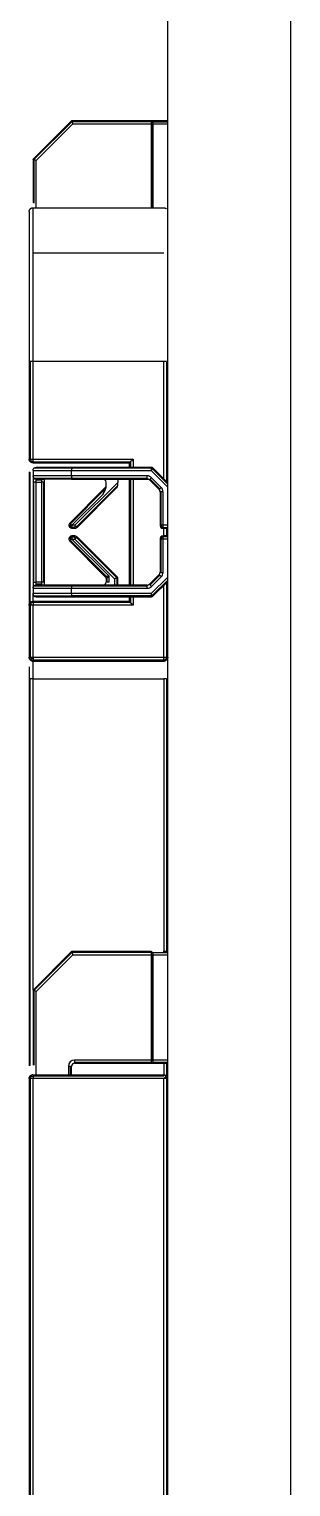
# Model space of a CAD drawing. Header units: millimetres. Extents: x 172 to 597, y 625 to 806.
# Drawn here: x 593.8 to 597.2, y 743.78 to 762.72 of the extents above; entities that cross this region are included whole.
import ezdxf

# ---------------------------------------------------------------- set-up
doc = ezdxf.new("R2010")
doc.units = ezdxf.units.MM

msp = doc.modelspace()

# ---------------------------------------------------------------- linework, layer by layer
at = {"color": 7, "linetype": 'Continuous', "lineweight": 25}
for p, q in [((595.598, 688.47), (595.598, 804.533)), ((597.198, 688.47), (597.198, 804.533)), ((594.348, 761.53), (593.848, 761.03)), ((593.86, 761.025), (594.353, 761.518)), ((593.888, 761.013), (594.364, 761.49)), ((595.381, 761.53), (594.348, 761.53)), ((595.381, 761.518), (594.353, 761.518)), ((594.364, 761.49), (595.381, 761.49)), ((595.381, 761.53), (595.381, 761.518)), ((595.598, 761.53), (595.381, 761.53)), ((595.381, 761.518), (595.381, 761.49)), ((593.848, 761.03), (593.848, 760.466)), ((593.848, 760.401), (595.548, 760.401)), ((593.848, 759.815), (595.548, 759.815)), ((593.798, 758.401), (593.798, 757.136)), ((593.813, 758.401), (593.813, 757.136)), ((593.848, 757.136), (593.848, 758.401)), ((595.548, 758.401), (593.848, 758.401)), ((593.848, 757.136), (595.148, 757.136)), ((593.798, 756.971), (593.798, 755.237)), ((593.848, 757.101), (595.113, 757.101)), ((593.848, 757.086), (595.098, 757.086)), ((595.098, 757.086), (593.848, 757.086)), ((593.848, 756.987), (593.848, 756.917)), ((593.848, 756.987), (594.348, 756.987)), ((594.353, 757.015), (593.86, 757.015)), ((594.364, 757.027), (593.888, 757.027)), ((594.348, 756.917), (594.348, 756.987)), ((594.348, 756.987), (595.381, 756.987)), ((595.381, 757.015), (594.353, 757.015)), ((595.381, 757.027), (594.364, 757.027)), ((595.098, 757.086), (595.098, 757.027)), ((595.381, 757.027), (595.381, 757.015)), ((595.381, 757.015), (595.381, 756.987)), ((595.598, 756.827), (595.41, 757.015)), ((594.348, 756.917), (593.848, 756.917)), ((593.848, 756.917), (593.848, 756.916)), ((593.848, 756.916), (593.848, 756.836)), ((593.848, 756.836), (593.848, 755.536)), ((593.86, 756.888), (594.353, 756.888)), ((593.86, 756.888), (593.86, 756.888)), ((593.86, 755.536), (593.86, 756.836)), ((593.888, 756.877), (594.364, 756.877)), ((593.888, 756.876), (593.888, 756.877)), ((593.958, 756.876), (593.888, 756.876)), ((593.888, 756.865), (593.888, 756.876)), ((593.888, 756.865), (593.958, 756.865)), ((593.888, 756.836), (593.888, 756.865)), ((593.888, 756.836), (593.958, 756.836)), ((593.888, 755.536), (593.888, 756.836)), ((593.958, 756.876), (593.958, 756.865)), ((593.958, 756.865), (593.958, 756.836)), ((593.958, 756.836), (593.958, 755.536)), ((593.986, 756.836), (593.986, 755.536)), ((594.758, 756.876), (593.998, 756.876)), ((593.998, 756.836), (593.998, 756.876)), ((593.998, 755.536), (593.998, 756.836)), ((594.786, 756.764), (594.326, 756.304)), ((595.331, 756.917), (594.348, 756.917)), ((594.348, 756.876), (595.346, 756.876)), ((594.348, 756.876), (594.348, 756.876)), ((594.758, 756.876), (594.348, 756.876)), ((594.353, 756.888), (595.331, 756.888)), ((594.364, 756.877), (595.331, 756.877)), ((594.948, 756.833), (594.391, 756.276)), ((594.948, 756.793), (594.411, 756.256)), ((594.42, 756.248), (594.936, 756.764)), ((594.936, 756.764), (594.42, 756.247)), ((594.758, 756.876), (594.758, 756.876)), ((594.786, 756.864), (594.786, 756.864)), ((594.798, 756.777), (594.798, 756.836)), ((594.936, 756.764), (594.936, 756.764)), ((594.945, 756.777), (594.945, 756.777)), ((594.948, 756.876), (594.948, 756.833)), ((595.098, 756.876), (595.098, 755.497)), ((595.331, 756.888), (595.331, 756.917)), ((595.331, 756.877), (595.331, 756.888)), ((595.331, 756.877), (595.331, 756.876)), ((595.347, 756.874), (595.347, 756.873)), ((595.36, 756.865), (595.486, 756.738)), ((595.486, 756.738), (595.36, 756.865)), ((595.36, 756.865), (595.36, 756.865)), ((595.368, 756.873), (595.494, 756.747)), ((595.514, 756.767), (595.388, 756.893)), ((595.494, 756.747), (595.486, 756.738)), ((594.334, 756.296), (594.778, 756.739)), ((594.354, 756.276), (594.758, 756.679)), ((595.486, 756.738), (595.495, 756.725)), ((595.486, 756.738), (595.486, 756.738)), ((595.495, 756.725), (595.495, 756.725)), ((595.498, 756.71), (595.498, 756.277)), ((595.51, 756.71), (595.51, 756.277)), ((595.538, 756.277), (595.538, 756.71)), ((594.317, 756.261), (594.317, 756.26)), ((594.337, 756.293), (594.334, 756.296)), ((594.391, 756.276), (594.354, 756.276)), ((594.354, 756.276), (594.354, 756.265)), ((594.354, 756.265), (594.354, 756.248)), ((594.391, 756.248), (594.354, 756.248)), ((594.354, 756.248), (594.354, 756.236)), ((594.354, 756.236), (594.391, 756.236)), ((594.354, 756.236), (594.354, 756.236)), ((594.391, 756.236), (594.354, 756.236)), ((594.391, 756.276), (594.391, 756.248)), ((594.391, 756.248), (594.391, 756.236)), ((594.391, 756.236), (594.391, 756.236)), ((594.407, 756.239), (594.407, 756.239)), ((594.42, 756.248), (594.411, 756.256)), ((594.42, 756.247), (594.42, 756.248)), ((595.498, 756.277), (595.498, 756.276)), ((595.51, 756.248), (595.51, 756.248)), ((595.538, 756.259), (595.538, 756.277)), ((595.538, 756.248), (595.538, 756.259)), ((595.538, 756.237), (595.538, 756.248)), ((595.538, 756.236), (595.538, 756.237)), ((595.598, 756.236), (595.538, 756.236)), ((594.334, 756.076), (594.326, 756.068)), ((594.326, 756.068), (594.786, 755.608)), ((594.326, 756.067), (594.326, 756.068)), ((594.786, 755.607), (594.326, 756.067)), ((594.334, 756.076), (594.337, 756.079)), ((594.801, 755.609), (594.334, 756.076)), ((594.354, 756.136), (594.354, 756.124)), ((594.391, 756.136), (594.354, 756.136)), ((594.354, 756.124), (594.354, 756.107)), ((594.354, 756.124), (594.391, 756.124)), ((594.354, 756.107), (594.354, 756.096)), ((594.838, 755.613), (594.354, 756.096)), ((594.354, 756.096), (594.391, 756.096)), ((594.391, 756.136), (594.391, 756.124)), ((594.391, 756.124), (594.391, 756.096)), ((594.391, 756.096), (594.908, 755.579)), ((594.411, 756.116), (594.936, 755.591)), ((594.948, 755.596), (594.42, 756.124)), ((595.498, 756.097), (595.498, 755.663)), ((595.51, 756.097), (595.51, 755.663)), ((595.538, 756.125), (595.538, 756.137)), ((595.598, 756.137), (595.538, 756.137)), ((595.538, 756.115), (595.538, 756.125)), ((595.538, 756.097), (595.538, 756.115)), ((595.538, 755.663), (595.538, 756.097)), ((594.838, 755.536), (594.838, 755.613)), ((595.486, 755.635), (595.36, 755.508)), ((595.494, 755.627), (595.368, 755.5)), ((593.848, 755.536), (593.848, 755.457)), ((593.848, 755.457), (593.848, 755.387)), ((593.848, 755.457), (594.348, 755.457)), ((594.353, 755.485), (593.86, 755.485)), ((593.888, 755.508), (593.888, 755.536)), ((593.958, 755.536), (593.888, 755.536)), ((593.958, 755.508), (593.888, 755.508)), ((594.364, 755.497), (593.888, 755.497)), ((593.958, 755.536), (593.958, 755.508)), ((593.998, 755.496), (593.998, 755.536)), ((594.348, 755.387), (594.348, 755.457)), ((594.348, 755.457), (595.331, 755.457)), ((595.331, 755.485), (594.353, 755.485)), ((595.331, 755.497), (594.364, 755.497)), ((594.786, 755.608), (594.795, 755.595)), ((594.786, 755.608), (594.786, 755.607)), ((594.795, 755.595), (594.798, 755.579)), ((594.795, 755.595), (594.795, 755.594)), ((594.798, 755.579), (594.798, 755.536)), ((594.81, 755.536), (594.81, 755.589)), ((594.948, 755.497), (594.948, 755.596)), ((595.331, 755.485), (595.331, 755.497)), ((595.331, 755.457), (595.331, 755.485)), ((595.368, 755.5), (595.36, 755.508)), ((595.388, 755.48), (595.514, 755.607)), ((595.41, 755.358), (595.598, 755.547)), ((595.598, 755.546), (595.41, 755.358)), ((593.798, 755.236), (593.798, 754.561)), ((593.813, 755.236), (593.813, 754.561)), ((594.348, 755.387), (593.848, 755.387)), ((593.848, 755.387), (593.848, 755.386)), ((595.098, 755.286), (593.848, 755.286)), ((595.113, 755.272), (593.848, 755.272)), ((595.148, 755.236), (593.848, 755.236)), ((593.848, 754.561), (593.848, 755.236)), ((593.86, 755.358), (594.353, 755.358)), ((593.86, 755.358), (593.86, 755.357)), ((593.888, 755.347), (594.364, 755.347)), ((593.888, 755.346), (593.888, 755.347)), ((594.948, 755.346), (593.888, 755.346)), ((594.308, 755.346), (594.308, 755.346)), ((594.908, 755.346), (594.308, 755.346)), ((594.31, 755.346), (594.308, 755.346)), ((595.381, 755.387), (594.348, 755.387)), ((595.381, 755.358), (594.353, 755.358)), ((594.364, 755.347), (595.381, 755.347)), ((595.381, 755.346), (594.388, 755.346)), ((594.948, 755.346), (594.948, 755.346)), ((594.948, 755.346), (594.948, 755.346)), ((595.098, 755.346), (595.098, 755.286)), ((595.381, 755.387), (595.381, 755.358)), ((595.381, 755.358), (595.381, 755.347)), ((595.381, 755.347), (595.381, 755.346)), ((595.397, 755.349), (595.397, 755.35)), ((595.41, 755.358), (595.401, 755.367)), ((595.41, 755.358), (595.41, 755.358)), ((593.798, 754.561), (593.798, 754.561)), ((593.813, 754.526), (593.813, 754.525)), ((593.848, 754.561), (595.548, 754.561)), ((593.848, 754.526), (595.548, 754.526)), ((595.548, 754.511), (593.848, 754.511)), ((593.848, 754.511), (593.848, 754.511)), ((593.848, 754.511), (595.548, 754.511)), ((595.548, 754.511), (595.548, 754.511)), ((595.583, 754.526), (595.583, 754.525)), ((593.798, 754.435), (593.798, 754.28)), ((593.798, 754.28), (593.798, 749.251)), ((593.848, 754.28), (595.548, 754.28)), ((594.348, 750.736), (593.848, 750.236)), ((593.86, 750.231), (594.353, 750.724)), ((593.888, 750.22), (594.364, 750.696)), ((595.381, 750.736), (594.348, 750.736)), ((595.381, 750.724), (594.353, 750.724)), ((594.364, 750.696), (595.381, 750.696)), ((595.381, 750.736), (595.381, 750.724)), ((595.381, 750.724), (595.381, 750.696)), ((595.381, 750.696), (595.381, 749.326)), ((595.397, 749.326), (595.397, 750.696)), ((595.401, 750.724), (595.598, 750.724)), ((595.41, 749.326), (595.41, 750.696)), ((595.598, 750.736), (595.538, 750.736)), ((593.848, 750.236), (593.848, 749.262)), ((594.348, 749.136), (594.348, 749.246)), ((594.36, 749.274), (594.36, 749.274)), ((594.36, 749.274), (594.36, 749.274)), ((595.381, 749.326), (594.388, 749.326)), ((594.388, 749.326), (594.388, 749.298)), ((594.388, 749.298), (594.388, 749.286)), ((594.388, 749.298), (595.381, 749.298)), ((594.388, 749.286), (595.381, 749.286)), ((594.388, 749.286), (594.388, 749.286)), ((595.251, 749.286), (594.388, 749.286)), ((594.388, 749.286), (594.388, 749.286)), ((594.388, 749.286), (595.364, 749.286)), ((595.381, 749.286), (594.388, 749.286)), ((595.497, 749.286), (595.349, 749.286)), ((595.364, 749.286), (595.538, 749.286)), ((595.381, 749.326), (595.381, 749.298)), ((595.381, 749.298), (595.381, 749.286)), ((595.538, 749.286), (595.538, 749.286)), ((595.598, 749.286), (595.538, 749.286)), ((595.538, 749.286), (595.538, 749.286)), ((593.798, 749.086), (593.798, 741.426)), ((593.848, 749.136), (595.548, 749.136)), ((593.848, 749.122), (595.548, 749.122)), ((595.548, 749.086), (593.848, 749.086))]:
    msp.add_line(p, q, dxfattribs=at)
at = {"color": 8, "linetype": 'Continuous', "lineweight": 25}
for p, q in [((595.381, 761.49), (595.381, 760.401)), ((595.397, 760.401), (595.397, 761.49)), ((595.401, 761.518), (595.598, 761.518)), ((595.41, 760.401), (595.41, 761.49)), ((595.41, 761.49), (595.598, 761.49)), ((593.86, 761.025), (593.86, 760.46)), ((593.888, 760.401), (593.888, 761.013)), ((595.548, 756.877), (595.548, 758.401)), ((595.583, 758.401), (595.583, 756.841)), ((595.148, 757.136), (595.148, 757.027)), ((593.813, 755.272), (593.813, 756.966)), ((595.113, 757.101), (595.113, 757.027)), ((595.381, 756.987), (595.598, 756.77)), ((595.598, 756.81), (595.401, 757.007)), ((595.113, 756.876), (595.113, 755.497)), ((595.148, 756.876), (595.148, 755.497)), ((595.598, 756.277), (595.538, 756.277)), ((595.538, 756.248), (595.598, 756.248)), ((595.538, 756.237), (595.598, 756.237)), ((595.548, 756.137), (595.548, 756.236)), ((595.583, 756.236), (595.583, 756.137)), ((595.598, 756.125), (595.538, 756.125)), ((595.538, 756.097), (595.598, 756.097)), ((593.888, 755.497), (593.888, 755.508)), ((593.958, 755.508), (593.958, 755.497)), ((594.908, 755.579), (594.908, 755.497)), ((594.936, 755.591), (594.936, 755.497)), ((595.598, 755.603), (595.381, 755.387)), ((595.401, 755.367), (595.598, 755.563)), ((595.548, 754.561), (595.548, 755.496)), ((595.583, 755.532), (595.583, 754.561)), ((593.848, 755.286), (593.848, 755.385)), ((594.908, 755.346), (594.908, 755.346)), ((594.936, 755.346), (594.936, 755.346)), ((595.113, 755.346), (595.113, 755.272)), ((595.148, 755.346), (595.148, 755.236)), ((593.848, 754.28), (593.848, 754.602)), ((593.813, 749.257), (593.813, 754.28)), ((593.848, 750.237), (593.848, 754.28)), ((595.548, 754.28), (595.548, 750.736)), ((595.583, 754.28), (595.583, 750.736)), ((595.41, 750.696), (595.598, 750.696)), ((593.86, 750.231), (593.86, 749.261)), ((593.888, 749.136), (593.888, 750.22)), ((594.308, 749.246), (594.308, 749.136)), ((594.336, 749.136), (594.336, 749.246)), ((594.388, 749.286), (594.388, 749.286)), ((595.381, 749.286), (595.598, 749.286)), ((595.598, 749.286), (595.381, 749.286)), ((595.401, 749.298), (595.598, 749.298)), ((595.598, 749.326), (595.41, 749.326)), ((595.538, 749.286), (595.598, 749.286)), ((595.548, 749.286), (595.548, 749.136)), ((595.583, 749.286), (595.583, 749.122)), ((593.813, 749.086), (593.813, 741.426)), ((593.848, 741.98), (593.848, 749.086)), ((595.548, 742.479), (595.548, 749.086)), ((595.583, 749.086), (595.583, 742.479))]:
    msp.add_line(p, q, dxfattribs=at)
at = {"color": 7, "linetype": 'Continuous', "lineweight": 25, "flags": 128}
for points in [[(595.381, 761.49), (595.383, 761.49), (595.385, 761.49), (595.387, 761.49), (595.389, 761.49), (595.391, 761.49), (595.393, 761.49), (595.395, 761.49), (595.397, 761.49)], [(595.397, 761.49), (595.398, 761.49), (595.4, 761.49), (595.402, 761.49), (595.404, 761.49), (595.405, 761.49), (595.407, 761.49), (595.408, 761.49), (595.41, 761.49)], [(595.381, 756.987), (595.384, 756.989), (595.387, 756.992), (595.39, 756.995), (595.392, 756.997), (595.395, 757), (595.397, 757.002), (595.399, 757.005), (595.401, 757.007)], [(595.401, 757.007), (595.403, 757.008), (595.405, 757.01), (595.406, 757.012), (595.407, 757.013), (595.408, 757.014), (595.409, 757.014), (595.409, 757.015), (595.41, 757.015)], [(593.888, 756.836), (593.884, 756.836), (593.88, 756.836), (593.876, 756.836), (593.873, 756.836), (593.869, 756.836), (593.866, 756.836), (593.862, 756.836), (593.86, 756.836)], [(593.986, 756.836), (593.983, 756.836), (593.98, 756.836), (593.977, 756.836), (593.973, 756.836), (593.969, 756.836), (593.966, 756.836), (593.962, 756.836), (593.958, 756.836)], [(595.368, 756.873), (595.366, 756.871), (595.364, 756.87), (595.363, 756.868), (595.362, 756.867), (595.361, 756.866), (595.36, 756.865), (595.36, 756.865), (595.36, 756.865)], [(595.388, 756.893), (595.385, 756.89), (595.382, 756.888), (595.38, 756.885), (595.377, 756.882), (595.375, 756.88), (595.372, 756.877), (595.37, 756.875), (595.368, 756.873)], [(595.494, 756.747), (595.496, 756.749), (595.499, 756.751), (595.501, 756.753), (595.504, 756.756), (595.506, 756.758), (595.509, 756.761), (595.512, 756.764), (595.514, 756.767)], [(595.538, 756.71), (595.534, 756.71), (595.53, 756.71), (595.526, 756.71), (595.523, 756.71), (595.519, 756.71), (595.516, 756.71), (595.512, 756.71), (595.51, 756.71)], [(594.332, 756.267), (594.328, 756.268), (594.325, 756.269), (594.322, 756.27), (594.319, 756.271), (594.317, 756.272), (594.316, 756.273), (594.315, 756.275), (594.314, 756.276)], [(594.334, 756.296), (594.333, 756.298), (594.331, 756.3), (594.329, 756.301), (594.328, 756.302), (594.327, 756.303), (594.327, 756.304), (594.326, 756.304), (594.326, 756.304)], [(594.354, 756.276), (594.352, 756.278), (594.35, 756.281), (594.348, 756.283), (594.345, 756.285), (594.343, 756.287), (594.341, 756.289), (594.339, 756.291), (594.337, 756.293)], [(594.411, 756.256), (594.409, 756.258), (594.407, 756.26), (594.405, 756.263), (594.402, 756.265), (594.4, 756.268), (594.397, 756.271), (594.394, 756.273), (594.391, 756.276)], [(595.538, 756.277), (595.534, 756.277), (595.53, 756.277), (595.526, 756.277), (595.523, 756.277), (595.519, 756.277), (595.516, 756.277), (595.512, 756.277), (595.51, 756.277)], [(594.332, 756.105), (594.328, 756.105), (594.325, 756.104), (594.322, 756.102), (594.319, 756.101), (594.317, 756.1), (594.316, 756.099), (594.315, 756.097), (594.314, 756.096)], [(594.337, 756.079), (594.339, 756.081), (594.341, 756.083), (594.343, 756.085), (594.345, 756.087), (594.348, 756.089), (594.35, 756.091), (594.352, 756.094), (594.354, 756.096)], [(594.391, 756.096), (594.394, 756.099), (594.397, 756.102), (594.4, 756.104), (594.402, 756.107), (594.405, 756.109), (594.407, 756.112), (594.409, 756.114), (594.411, 756.116)], [(594.411, 756.116), (594.413, 756.118), (594.415, 756.12), (594.416, 756.121), (594.417, 756.122), (594.418, 756.123), (594.419, 756.124), (594.419, 756.124), (594.42, 756.124)], [(595.51, 756.097), (595.512, 756.097), (595.516, 756.097), (595.519, 756.097), (595.523, 756.097), (595.526, 756.097), (595.53, 756.097), (595.534, 756.097), (595.538, 756.097)], [(595.494, 755.627), (595.493, 755.628), (595.491, 755.63), (595.489, 755.632), (595.488, 755.633), (595.487, 755.634), (595.487, 755.634), (595.486, 755.635), (595.486, 755.635)], [(595.514, 755.607), (595.512, 755.609), (595.509, 755.612), (595.506, 755.615), (595.504, 755.617), (595.501, 755.62), (595.499, 755.622), (595.496, 755.625), (595.494, 755.627)], [(595.51, 755.663), (595.512, 755.663), (595.516, 755.663), (595.519, 755.663), (595.523, 755.663), (595.526, 755.663), (595.53, 755.663), (595.534, 755.663), (595.538, 755.663)], [(593.86, 755.536), (593.862, 755.536), (593.866, 755.536), (593.869, 755.536), (593.873, 755.536), (593.876, 755.536), (593.88, 755.536), (593.884, 755.536), (593.888, 755.536)], [(593.986, 755.536), (593.983, 755.536), (593.98, 755.536), (593.977, 755.536), (593.973, 755.536), (593.969, 755.536), (593.966, 755.536), (593.962, 755.536), (593.958, 755.536)], [(594.838, 755.536), (594.834, 755.536), (594.83, 755.536), (594.826, 755.536), (594.823, 755.536), (594.819, 755.536), (594.816, 755.536), (594.812, 755.536), (594.81, 755.536)], [(595.368, 755.5), (595.37, 755.498), (595.372, 755.496), (595.375, 755.493), (595.377, 755.491), (595.38, 755.488), (595.382, 755.486), (595.385, 755.483), (595.388, 755.48)], [(594.388, 755.346), (594.372, 755.346), (594.357, 755.346), (594.343, 755.346), (594.331, 755.346), (594.321, 755.346), (594.314, 755.346), (594.309, 755.346), (594.308, 755.346)], [(594.908, 755.346), (594.912, 755.346), (594.916, 755.346), (594.919, 755.346), (594.923, 755.346), (594.927, 755.346), (594.93, 755.346), (594.933, 755.346), (594.936, 755.346)], [(595.401, 755.367), (595.399, 755.369), (595.397, 755.371), (595.395, 755.373), (595.392, 755.376), (595.39, 755.378), (595.387, 755.381), (595.384, 755.384), (595.381, 755.387)], [(593.848, 754.561), (593.844, 754.557), (593.839, 754.553), (593.835, 754.549), (593.832, 754.545), (593.828, 754.541), (593.825, 754.538), (593.822, 754.535), (593.819, 754.532)], [(595.381, 750.696), (595.383, 750.696), (595.385, 750.696), (595.387, 750.696), (595.389, 750.696), (595.391, 750.696), (595.393, 750.696), (595.395, 750.696), (595.397, 750.696)], [(595.397, 750.696), (595.398, 750.696), (595.4, 750.696), (595.402, 750.696), (595.404, 750.696), (595.405, 750.696), (595.407, 750.696), (595.408, 750.696), (595.41, 750.696)], [(594.336, 749.246), (594.333, 749.246), (594.33, 749.246), (594.327, 749.246), (594.323, 749.246), (594.319, 749.246), (594.316, 749.246), (594.312, 749.246), (594.308, 749.246)], [(595.381, 749.326), (595.383, 749.326), (595.385, 749.326), (595.387, 749.326), (595.389, 749.326), (595.391, 749.326), (595.393, 749.326), (595.395, 749.326), (595.397, 749.326)], [(595.397, 749.326), (595.398, 749.326), (595.4, 749.326), (595.402, 749.326), (595.404, 749.326), (595.405, 749.326), (595.407, 749.326), (595.408, 749.326), (595.41, 749.326)], [(595.577, 749.115), (595.574, 749.113), (595.571, 749.109), (595.568, 749.106), (595.564, 749.103), (595.56, 749.099), (595.556, 749.095), (595.552, 749.09), (595.548, 749.086)]]:
    msp.add_lwpolyline(points, dxfattribs=at)
at = {"color": 7, "linetype": 'Continuous', "lineweight": 25}
for centre, radius, start, end in [((595.38, 761.505), 0.025, 32.0771, 87.2107), ((595.36, 761.491), 0.0495, 358.9987, 33.6523), ((593.832, 757.139), 0.0339, 184.4182, 248.0037), ((593.9, 757.104), 0.0814, 156.8236, 177.7742), ((593.847, 757.166), 0.0651, 244.1947, 270.4768), ((593.836, 757.105), 0.0167, 171.4872, 233.108), ((595.381, 756.987), 0.04, 67.5, 90), ((595.381, 756.987), 0.04, 45, 67.5), ((593.888, 756.916), 0.04, 180, 225), ((593.858, 747.194), 9.642, 89.99, 90.0596), ((593.888, 756.916), 0.04, 225, 270), ((593.988, 747.194), 9.642, 89.9404, 90.01), ((594.758, 756.836), 0.04, 45, 90), ((594.758, 756.836), 0.04, 45, 90), ((594.758, 756.836), 0.04, 0, 45), ((594.758, 756.836), 0.04, 0, 45), ((594.758, 756.793), 0.04, 315, 337.5), ((594.908, 756.792), 0.04, 315, 337.5), ((594.908, 756.792), 0.04, 337.5, 342.8607), ((594.908, 756.792), 0.04, 342.8607, 360), ((595.331, 756.837), 0.08, 45, 90), ((595.331, 756.837), 0.04, 67.5, 90), ((595.331, 756.836), 0.04, 67.5, 90), ((595.331, 756.837), 0.04, 45, 67.5), ((595.331, 756.836), 0.04, 45, 67.5), ((595.458, 756.71), 0.08, 0, 45), ((595.458, 756.71), 0.04, 22.5, 45), ((595.458, 756.71), 0.04, 0, 22.5), ((595.508, 747.068), 9.642, 89.99, 90.0596), ((594.354, 756.276), 0.04, 135, 180), ((594.354, 756.276), 0.04, 180, 202.5), ((594.354, 756.276), 0.04, 180, 202.5), ((594.354, 756.276), 0.04, 202.5, 259.2009), ((594.354, 756.276), 0.04, 202.5, 259.2009), ((594.404, 756.267), 0.0724, 158.2464, 179.8201), ((594.354, 756.387), 0.123, 259.7934, 270.3401), ((594.359, 756.262), 0.0278, 169.4877, 243.548), ((594.354, 756.276), 0.04, 259.2009, 270), ((594.354, 756.276), 0.04, 259.2009, 270), ((594.391, 756.276), 0.04, 270, 292.5), ((594.391, 756.276), 0.04, 270, 292.5), ((594.391, 756.276), 0.04, 292.5, 315), ((594.391, 756.276), 0.04, 292.5, 315), ((595.508, 746.635), 9.642, 89.99, 90.0596), ((595.538, 756.277), 0.04, 180, 206.5651), ((595.538, 756.276), 0.04, 180, 206.5651), ((595.513, 756.267), 0.0134, 216.9007, 278.5023), ((595.538, 756.277), 0.04, 206.5651, 225), ((595.538, 756.276), 0.04, 206.5651, 225), ((595.562, 756.276), 0.0521, 179.5238, 205.8081), ((595.538, 756.277), 0.04, 225, 270), ((595.538, 756.276), 0.04, 225, 270), ((595.512, 756.319), 0.0651, 272.2364, 293.1791), ((595.54, 756.264), 0.0272, 202.0013, 265.5733), ((594.354, 756.096), 0.04, 157.5, 180), ((594.354, 756.096), 0.04, 180, 225), ((594.354, 756.096), 0.04, 180, 225), ((594.354, 756.096), 0.04, 100.7991, 157.5), ((594.359, 756.11), 0.0278, 116.4257, 190.5211), ((594.354, 755.985), 0.123, 89.6596, 100.2189), ((594.404, 756.106), 0.0724, 180.181, 201.7524), ((594.354, 756.096), 0.04, 90, 100.7991), ((594.391, 756.096), 0.04, 67.5, 90), ((594.391, 756.096), 0.04, 45, 67.5), ((595.538, 756.097), 0.04, 153.4349, 180), ((595.508, 746.455), 9.642, 89.99, 90.0596), ((595.538, 756.097), 0.04, 135, 153.4349), ((595.513, 756.106), 0.0134, 81.524, 143.137), ((595.538, 756.097), 0.04, 90, 135), ((595.562, 756.097), 0.052, 154.1889, 180.4772), ((595.54, 756.11), 0.0272, 94.4034, 157.9953), ((595.512, 756.055), 0.0651, 66.8233, 87.7827), ((595.458, 755.663), 0.04, 315, 337.5), ((595.458, 755.663), 0.04, 337.5, 360), ((595.508, 746.021), 9.642, 89.99, 90.0596), ((595.458, 755.663), 0.08, 315, 360), ((593.858, 745.894), 9.642, 89.99, 90.0596), ((593.888, 755.456), 0.04, 90, 135), ((593.988, 745.894), 9.642, 89.9404, 90.01), ((594.758, 755.536), 0.04, 315, 360), ((594.808, 745.894), 9.642, 89.99, 90.0596), ((595.331, 755.537), 0.04, 270, 292.5), ((595.331, 755.537), 0.08, 270, 315), ((595.331, 755.537), 0.04, 292.5, 315), ((593.832, 755.234), 0.034, 112.0097, 175.588), ((593.836, 755.268), 0.0167, 126.8642, 188.4937), ((593.847, 755.207), 0.0651, 89.5234, 115.8139), ((593.9, 755.268), 0.0812, 182.2046, 203.1867), ((593.888, 755.386), 0.04, 180, 206.5651), ((593.888, 755.386), 0.04, 206.5651, 225), ((593.888, 755.386), 0.04, 225, 270), ((594.938, 745.704), 9.642, 89.9404, 90.01), ((595.381, 755.387), 0.04, 270, 292.5), ((595.381, 755.386), 0.04, 270, 292.5), ((595.381, 755.387), 0.04, 292.5, 315), ((595.381, 755.386), 0.04, 292.5, 315), ((593.859, 754.573), 0.0572, 192.0507, 225.4954), ((593.86, 754.573), 0.0573, 224.5106, 257.9352), ((595.58, 754.614), 0.0814, 246.8209, 267.7637), ((595.545, 754.545), 0.034, 274.4267, 337.9987), ((595.518, 754.561), 0.0651, 334.1919, 0.4762), ((595.579, 754.549), 0.0167, 261.5019, 323.0744), ((595.38, 750.711), 0.025, 32.0784, 87.2146), ((595.36, 750.697), 0.0495, 358.9984, 33.6531), ((594.388, 749.246), 0.08, 90, 180), ((594.338, 739.604), 9.642, 89.9404, 90.01), ((594.388, 749.246), 0.04, 135, 180), ((594.388, 749.246), 0.04, 135, 180), ((594.388, 749.246), 0.04, 135, 176.8396), ((594.388, 749.246), 0.04, 135, 178.2613), ((594.388, 749.246), 0.04, 90, 135), ((594.388, 749.246), 0.04, 90, 135), ((594.388, 749.246), 0.04, 90, 135), ((594.388, 749.246), 0.04, 90, 135), ((595.38, 749.311), 0.0251, 272.8088, 327.9289), ((595.36, 749.325), 0.0495, 326.3519, 0.9999), ((593.817, 749.099), 0.0167, 81.4958, 143.1446), ((593.878, 749.087), 0.0651, 154.1889, 180.4772), ((593.85, 749.102), 0.0339, 94.4034, 157.9953), ((593.816, 749.034), 0.0813, 66.8234, 87.7826), ((595.536, 749.075), 0.0572, 44.5101, 77.9429), ((601.608, 743.086), 8.528, 134.9463, 135.0079), ((595.537, 749.074), 0.0573, 12.0662, 45.476)]:
    msp.add_arc(centre, radius, start, end, dxfattribs=at)
for points, knots in [([(594.348, 761.53), (594.348, 761.529), (594.349, 761.528), (594.351, 761.521), (594.353, 761.518)], [0, 0, 0, 0, 0.554193, 1, 1, 1, 1]), ([(594.353, 761.518), (594.355, 761.513), (594.358, 761.505), (594.363, 761.495), (594.364, 761.49)], [0, 0, 0, 0, 0.55524, 1, 1, 1, 1]), ([(593.86, 761.025), (593.856, 761.027), (593.849, 761.029), (593.848, 761.03), (593.848, 761.03)], [0, 0, 0, 0, 0.56529, 1, 1, 1, 1]), ([(593.888, 761.013), (593.882, 761.016), (593.871, 761.02), (593.863, 761.024), (593.86, 761.025)], [0, 0, 0, 0, 0.565249, 1, 1, 1, 1]), ([(593.798, 760.351), (593.798, 760.314), (593.798, 760.241), (593.798, 759.719), (593.798, 759.076), (593.798, 758.626), (593.798, 758.401)], [0, 0, 0, 0, 0.27962, 0.559236, 0.779616, 1, 1, 1, 1]), ([(593.813, 757.136), (593.815, 757.136), (593.819, 757.136), (593.823, 757.136), (593.825, 757.136)], [0, 0, 0, 0, 0.559874, 1, 1, 1, 1]), ([(593.825, 757.136), (593.83, 757.136), (593.837, 757.136), (593.844, 757.136), (593.848, 757.136)], [0, 0, 0, 0, 0.55974, 1, 1, 1, 1]), ([(595.148, 757.136), (595.14, 757.129), (595.128, 757.116), (595.117, 757.105), (595.113, 757.101)], [0, 0, 0, 0, 0.594799, 1, 1, 1, 1]), ([(593.825, 757.092), (593.823, 757.093), (593.818, 757.096), (593.814, 757.099), (593.813, 757.101)], [0, 0, 0, 0, 0.559874, 1, 1, 1, 1]), ([(593.848, 757.086), (593.844, 757.087), (593.836, 757.087), (593.829, 757.09), (593.825, 757.092)], [0, 0, 0, 0, 0.55974, 1, 1, 1, 1]), ([(593.848, 756.987), (593.849, 756.993), (593.85, 757.003), (593.857, 757.011), (593.86, 757.015)], [0, 0, 0, 0, 0.554193, 1, 1, 1, 1]), ([(593.86, 757.015), (593.864, 757.019), (593.873, 757.025), (593.883, 757.026), (593.888, 757.027)], [0, 0, 0, 0, 0.55524, 1, 1, 1, 1]), ([(594.353, 757.015), (594.351, 757.01), (594.348, 757.002), (594.348, 756.991), (594.348, 756.987)], [0, 0, 0, 0, 0.56529, 1, 1, 1, 1]), ([(594.364, 757.027), (594.362, 757.026), (594.358, 757.025), (594.354, 757.018), (594.353, 757.015)], [0, 0, 0, 0, 0.565249, 1, 1, 1, 1]), ([(595.113, 757.101), (595.11, 757.099), (595.106, 757.094), (595.101, 757.09), (595.098, 757.087), (595.098, 757.087), (595.098, 757.086)], [0, 0, 0, 0, 0.283754, 0.541304, 0.777834, 1, 1, 1, 1]), ([(593.86, 756.888), (593.856, 756.893), (593.849, 756.901), (593.848, 756.912), (593.848, 756.917)], [0, 0, 0, 0, 0.56529, 1, 1, 1, 1]), ([(593.888, 756.877), (593.882, 756.877), (593.871, 756.878), (593.863, 756.885), (593.86, 756.888)], [0, 0, 0, 0, 0.565249, 1, 1, 1, 1]), ([(593.958, 756.876), (593.968, 756.876), (593.982, 756.876), (593.996, 756.876), (593.997, 756.876), (593.998, 756.876)], [0, 0, 0, 0, 0.504791, 0.758707, 1, 1, 1, 1]), ([(594.348, 756.917), (594.348, 756.911), (594.349, 756.9), (594.351, 756.892), (594.353, 756.888)], [0, 0, 0, 0, 0.554193, 1, 1, 1, 1]), ([(594.353, 756.888), (594.355, 756.885), (594.358, 756.878), (594.363, 756.877), (594.364, 756.877)], [0, 0, 0, 0, 0.55524, 1, 1, 1, 1]), ([(594.758, 756.679), (594.768, 756.696), (594.782, 756.721), (594.795, 756.754), (594.797, 756.77), (594.798, 756.777)], [0, 0, 0, 0, 0.5424233, 0.7929774, 1, 1, 1, 1]), ([(594.936, 756.764), (594.938, 756.767), (594.942, 756.77), (594.944, 756.775), (594.945, 756.777)], [0, 0, 0, 0, 0.564983, 1, 1, 1, 1]), ([(594.945, 756.777), (594.946, 756.78), (594.947, 756.785), (594.948, 756.79), (594.948, 756.793)], [0, 0, 0, 0, 0.573334, 1, 1, 1, 1]), ([(594.948, 756.793), (594.948, 756.799), (594.948, 756.812), (594.948, 756.826), (594.948, 756.833)], [0, 0, 0, 0, 0.54269, 1, 1, 1, 1]), ([(594.778, 756.739), (594.775, 756.732), (594.769, 756.713), (594.762, 756.692), (594.758, 756.679)], [0, 0, 0, 0, 0.38968, 1, 1, 1, 1]), ([(594.838, 755.613), (594.829, 755.612), (594.816, 755.611), (594.805, 755.609), (594.801, 755.609)], [0, 0, 0, 0, 0.641329, 1, 1, 1, 1]), ([(594.81, 755.589), (594.814, 755.593), (594.822, 755.6), (594.833, 755.608), (594.838, 755.613)], [0, 0, 0, 0, 0.487792, 1, 1, 1, 1]), ([(593.848, 755.457), (593.849, 755.463), (593.85, 755.473), (593.857, 755.481), (593.86, 755.485)], [0, 0, 0, 0, 0.554193, 1, 1, 1, 1]), ([(593.86, 755.485), (593.864, 755.489), (593.873, 755.495), (593.883, 755.496), (593.888, 755.497)], [0, 0, 0, 0, 0.55524, 1, 1, 1, 1]), ([(594.353, 755.485), (594.351, 755.48), (594.348, 755.472), (594.348, 755.461), (594.348, 755.457)], [0, 0, 0, 0, 0.56529, 1, 1, 1, 1]), ([(594.364, 755.497), (594.362, 755.496), (594.358, 755.495), (594.354, 755.488), (594.353, 755.485)], [0, 0, 0, 0, 0.565249, 1, 1, 1, 1]), ([(594.801, 755.609), (594.799, 755.609), (594.794, 755.608), (594.79, 755.608), (594.787, 755.608), (594.786, 755.608), (594.786, 755.608)], [0, 0, 0, 0, 0.286101, 0.545599, 0.782016, 1, 1, 1, 1]), ([(594.798, 755.579), (594.798, 755.58), (594.798, 755.58), (594.8, 755.582), (594.804, 755.585), (594.808, 755.588), (594.81, 755.589)], [0, 0, 0, 0, 0.217989, 0.454409, 0.713905, 1, 1, 1, 1]), ([(594.908, 755.579), (594.914, 755.582), (594.924, 755.586), (594.933, 755.59), (594.936, 755.591)], [0, 0, 0, 0, 0.565249, 1, 1, 1, 1]), ([(594.936, 755.591), (594.94, 755.593), (594.946, 755.595), (594.947, 755.596), (594.948, 755.596)], [0, 0, 0, 0, 0.56529, 1, 1, 1, 1]), ([(593.813, 755.272), (593.815, 755.274), (593.819, 755.277), (593.823, 755.28), (593.825, 755.281)], [0, 0, 0, 0, 0.559874, 1, 1, 1, 1]), ([(593.825, 755.236), (593.823, 755.236), (593.818, 755.236), (593.814, 755.236), (593.813, 755.236)], [0, 0, 0, 0, 0.559874, 1, 1, 1, 1]), ([(593.848, 755.236), (593.844, 755.236), (593.836, 755.236), (593.829, 755.236), (593.825, 755.236)], [0, 0, 0, 0, 0.55974, 1, 1, 1, 1]), ([(593.825, 755.281), (593.83, 755.283), (593.837, 755.286), (593.844, 755.286), (593.848, 755.286)], [0, 0, 0, 0, 0.55974, 1, 1, 1, 1]), ([(593.86, 755.358), (593.856, 755.363), (593.849, 755.371), (593.848, 755.382), (593.848, 755.387)], [0, 0, 0, 0, 0.56529, 1, 1, 1, 1]), ([(593.888, 755.347), (593.882, 755.347), (593.871, 755.348), (593.863, 755.355), (593.86, 755.358)], [0, 0, 0, 0, 0.565249, 1, 1, 1, 1]), ([(594.308, 755.346), (594.308, 755.346), (594.308, 755.346), (594.312, 755.346), (594.325, 755.346), (594.348, 755.346), (594.371, 755.346), (594.384, 755.346), (594.388, 755.346)], [0, 0, 0, 0, 0.0375288, 0.1823157, 0.4183282, 0.6653384, 0.9132335, 1, 1, 1, 1]), ([(594.348, 755.387), (594.348, 755.381), (594.349, 755.37), (594.351, 755.362), (594.353, 755.358)], [0, 0, 0, 0, 0.554193, 1, 1, 1, 1]), ([(594.353, 755.358), (594.355, 755.355), (594.358, 755.348), (594.363, 755.347), (594.364, 755.347)], [0, 0, 0, 0, 0.55524, 1, 1, 1, 1]), ([(595.113, 755.272), (595.11, 755.274), (595.106, 755.278), (595.101, 755.283), (595.098, 755.286), (595.098, 755.286), (595.098, 755.286)], [0, 0, 0, 0, 0.283754, 0.541304, 0.777834, 1, 1, 1, 1]), ([(595.148, 755.236), (595.14, 755.244), (595.128, 755.257), (595.117, 755.267), (595.113, 755.272)], [0, 0, 0, 0, 0.594799, 1, 1, 1, 1]), ([(593.798, 754.561), (593.798, 754.561), (593.799, 754.561), (593.802, 754.561), (593.803, 754.561)], [0, 0, 0, 0, 0.55974, 1, 1, 1, 1]), ([(593.803, 754.561), (593.805, 754.561), (593.807, 754.561), (593.811, 754.561), (593.813, 754.561)], [0, 0, 0, 0, 0.559874, 1, 1, 1, 1]), ([(593.848, 754.526), (593.848, 754.524), (593.848, 754.52), (593.848, 754.518), (593.848, 754.517)], [0, 0, 0, 0, 0.559874, 1, 1, 1, 1]), ([(593.848, 754.517), (593.848, 754.515), (593.848, 754.512), (593.848, 754.512), (593.848, 754.511)], [0, 0, 0, 0, 0.55974, 1, 1, 1, 1]), ([(595.548, 754.539), (595.548, 754.543), (595.548, 754.55), (595.548, 754.558), (595.548, 754.561)], [0, 0, 0, 0, 0.55974, 1, 1, 1, 1]), ([(595.548, 754.526), (595.548, 754.528), (595.548, 754.532), (595.548, 754.537), (595.548, 754.539)], [0, 0, 0, 0, 0.559874, 1, 1, 1, 1]), ([(595.593, 754.539), (595.591, 754.536), (595.588, 754.532), (595.585, 754.528), (595.583, 754.526)], [0, 0, 0, 0, 0.559874, 1, 1, 1, 1]), ([(595.598, 754.561), (595.598, 754.557), (595.597, 754.549), (595.594, 754.542), (595.593, 754.539)], [0, 0, 0, 0, 0.55974, 1, 1, 1, 1]), ([(594.348, 750.736), (594.348, 750.735), (594.349, 750.734), (594.351, 750.727), (594.353, 750.724)], [0, 0, 0, 0, 0.554193, 1, 1, 1, 1]), ([(594.353, 750.724), (594.355, 750.72), (594.358, 750.711), (594.363, 750.701), (594.364, 750.696)], [0, 0, 0, 0, 0.55524, 1, 1, 1, 1]), ([(593.86, 750.231), (593.856, 750.233), (593.849, 750.236), (593.848, 750.236), (593.848, 750.236)], [0, 0, 0, 0, 0.56529, 1, 1, 1, 1]), ([(593.888, 750.22), (593.882, 750.222), (593.871, 750.226), (593.863, 750.23), (593.86, 750.231)], [0, 0, 0, 0, 0.565249, 1, 1, 1, 1]), ([(595.349, 749.286), (595.343, 749.286), (595.331, 749.286), (595.298, 749.286), (595.27, 749.286), (595.251, 749.286)], [0, 0, 0, 0, 0.201761, 0.44877, 1, 1, 1, 1]), ([(595.538, 749.286), (595.533, 749.286), (595.526, 749.286), (595.512, 749.286), (595.501, 749.286), (595.497, 749.286)], [0, 0, 0, 0, 0.542423, 0.7929238, 1, 1, 1, 1]), ([(595.51, 749.298), (595.513, 749.295), (595.522, 749.288), (595.532, 749.287), (595.538, 749.286)], [0, 0, 0, 0, 0.389886, 1, 1, 1, 1]), ([(593.798, 749.086), (593.798, 749.091), (593.799, 749.098), (593.802, 749.106), (593.803, 749.109)], [0, 0, 0, 0, 0.5597403, 1, 1, 1, 1]), ([(593.803, 749.109), (593.805, 749.111), (593.807, 749.116), (593.811, 749.12), (593.813, 749.122)], [0, 0, 0, 0, 0.559874, 1, 1, 1, 1]), ([(593.848, 749.122), (593.848, 749.119), (593.848, 749.115), (593.848, 749.111), (593.848, 749.109)], [0, 0, 0, 0, 0.559874, 1, 1, 1, 1]), ([(593.848, 749.109), (593.848, 749.105), (593.848, 749.097), (593.848, 749.09), (593.848, 749.086)], [0, 0, 0, 0, 0.55974, 1, 1, 1, 1]), ([(595.548, 749.131), (595.548, 749.133), (595.548, 749.136), (595.548, 749.136), (595.548, 749.136)], [0, 0, 0, 0, 0.55974, 1, 1, 1, 1]), ([(595.548, 749.122), (595.548, 749.124), (595.548, 749.127), (595.548, 749.13), (595.548, 749.131)], [0, 0, 0, 0, 0.5598737, 1, 1, 1, 1]), ([(595.593, 749.086), (595.591, 749.086), (595.588, 749.086), (595.585, 749.086), (595.583, 749.086)], [0, 0, 0, 0, 0.559874, 1, 1, 1, 1]), ([(595.598, 749.086), (595.598, 749.086), (595.597, 749.086), (595.594, 749.086), (595.593, 749.086)], [0, 0, 0, 0, 0.55974, 1, 1, 1, 1])]:
    msp.add_open_spline(points, degree=3, knots=knots, dxfattribs=at)
for points in [[(593.798, 760.351), (593.798, 760.354), (593.798, 760.361), (593.801, 760.37), (593.806, 760.379), (593.81, 760.384), (593.813, 760.386)], [(593.813, 760.386), (593.815, 760.389), (593.82, 760.393), (593.829, 760.397), (593.838, 760.4), (593.845, 760.401), (593.848, 760.401)], [(593.848, 759.815), (593.848, 759.903), (593.848, 760.078), (593.848, 760.259), (593.848, 760.379), (593.848, 760.394), (593.848, 760.401)], [(595.548, 760.401), (595.551, 760.401), (595.558, 760.4), (595.567, 760.397), (595.576, 760.393), (595.581, 760.389), (595.583, 760.386)], [(593.848, 758.401), (593.848, 758.532), (593.848, 758.794), (593.848, 759.171), (593.848, 759.522), (593.848, 759.718), (593.848, 759.815)], [(593.813, 758.401), (593.81, 758.401), (593.806, 758.401), (593.801, 758.401), (593.798, 758.401), (593.798, 758.401), (593.798, 758.401)], [(593.848, 758.401), (593.845, 758.401), (593.838, 758.401), (593.829, 758.401), (593.82, 758.401), (593.815, 758.401), (593.813, 758.401)], [(595.583, 758.401), (595.581, 758.401), (595.576, 758.401), (595.567, 758.401), (595.558, 758.401), (595.551, 758.401), (595.548, 758.401)], [(593.798, 757.136), (593.798, 757.136), (593.798, 757.136), (593.801, 757.136), (593.806, 757.136), (593.81, 757.136), (593.813, 757.136)], [(593.813, 757.101), (593.81, 757.103), (593.806, 757.108), (593.801, 757.117), (593.798, 757.127), (593.798, 757.133), (593.798, 757.136)], [(593.798, 757.136), (593.798, 757.133), (593.798, 757.126), (593.801, 757.117), (593.806, 757.108), (593.81, 757.103), (593.813, 757.101)], [(593.848, 757.101), (593.848, 757.103), (593.848, 757.108), (593.848, 757.117), (593.848, 757.127), (593.848, 757.133), (593.848, 757.136)], [(593.798, 755.236), (593.798, 755.24), (593.798, 755.246), (593.801, 755.256), (593.806, 755.264), (593.81, 755.269), (593.813, 755.272)], [(593.813, 755.236), (593.81, 755.236), (593.806, 755.236), (593.801, 755.236), (593.798, 755.236), (593.798, 755.236), (593.798, 755.236)], [(593.848, 755.286), (593.848, 755.286), (593.848, 755.286), (593.848, 755.283), (593.848, 755.278), (593.848, 755.274), (593.848, 755.272)], [(593.848, 755.272), (593.848, 755.269), (593.848, 755.264), (593.848, 755.256), (593.848, 755.246), (593.848, 755.24), (593.848, 755.236)], [(593.813, 754.526), (593.81, 754.528), (593.806, 754.533), (593.801, 754.542), (593.798, 754.552), (593.798, 754.558), (593.798, 754.561)], [(593.798, 754.561), (593.798, 754.557), (593.798, 754.551), (593.802, 754.541), (593.806, 754.532), (593.811, 754.527), (593.813, 754.525)], [(593.813, 754.561), (593.815, 754.561), (593.82, 754.561), (593.829, 754.561), (593.838, 754.561), (593.845, 754.561), (593.848, 754.561)], [(593.848, 754.511), (593.845, 754.512), (593.838, 754.512), (593.829, 754.515), (593.82, 754.519), (593.815, 754.524), (593.813, 754.526)], [(593.813, 754.525), (593.815, 754.523), (593.82, 754.519), (593.829, 754.514), (593.838, 754.511), (593.845, 754.511), (593.848, 754.511)], [(593.848, 754.561), (593.848, 754.558), (593.848, 754.552), (593.848, 754.542), (593.848, 754.533), (593.848, 754.528), (593.848, 754.526)], [(595.548, 754.561), (595.551, 754.561), (595.558, 754.561), (595.567, 754.561), (595.576, 754.561), (595.581, 754.561), (595.583, 754.561)], [(595.583, 754.526), (595.581, 754.524), (595.576, 754.519), (595.567, 754.515), (595.558, 754.512), (595.551, 754.512), (595.548, 754.511)], [(595.548, 754.511), (595.551, 754.511), (595.558, 754.511), (595.567, 754.514), (595.575, 754.519), (595.58, 754.523), (595.583, 754.525)], [(593.813, 754.28), (593.81, 754.28), (593.806, 754.28), (593.801, 754.28), (593.798, 754.28), (593.798, 754.28), (593.798, 754.28)], [(593.848, 754.28), (593.845, 754.28), (593.838, 754.28), (593.829, 754.28), (593.82, 754.28), (593.815, 754.28), (593.813, 754.28)], [(595.583, 754.28), (595.581, 754.28), (595.576, 754.28), (595.567, 754.28), (595.558, 754.28), (595.551, 754.28), (595.548, 754.28)], [(593.813, 749.086), (593.81, 749.086), (593.806, 749.086), (593.801, 749.086), (593.798, 749.086), (593.798, 749.086), (593.798, 749.086)], [(593.813, 749.122), (593.815, 749.124), (593.82, 749.128), (593.829, 749.133), (593.838, 749.136), (593.845, 749.136), (593.848, 749.136)], [(593.848, 749.086), (593.845, 749.086), (593.838, 749.086), (593.829, 749.086), (593.82, 749.086), (593.815, 749.086), (593.813, 749.086)], [(593.848, 749.136), (593.848, 749.136), (593.848, 749.136), (593.848, 749.133), (593.848, 749.128), (593.848, 749.124), (593.848, 749.122)], [(595.548, 749.136), (595.551, 749.136), (595.558, 749.136), (595.567, 749.133), (595.576, 749.128), (595.581, 749.124), (595.583, 749.122)], [(595.583, 749.086), (595.581, 749.086), (595.576, 749.086), (595.567, 749.086), (595.558, 749.086), (595.551, 749.086), (595.548, 749.086)]]:
    msp.add_open_spline(points, degree=3, dxfattribs=at)

doc.saveas('drawing.dxf')
